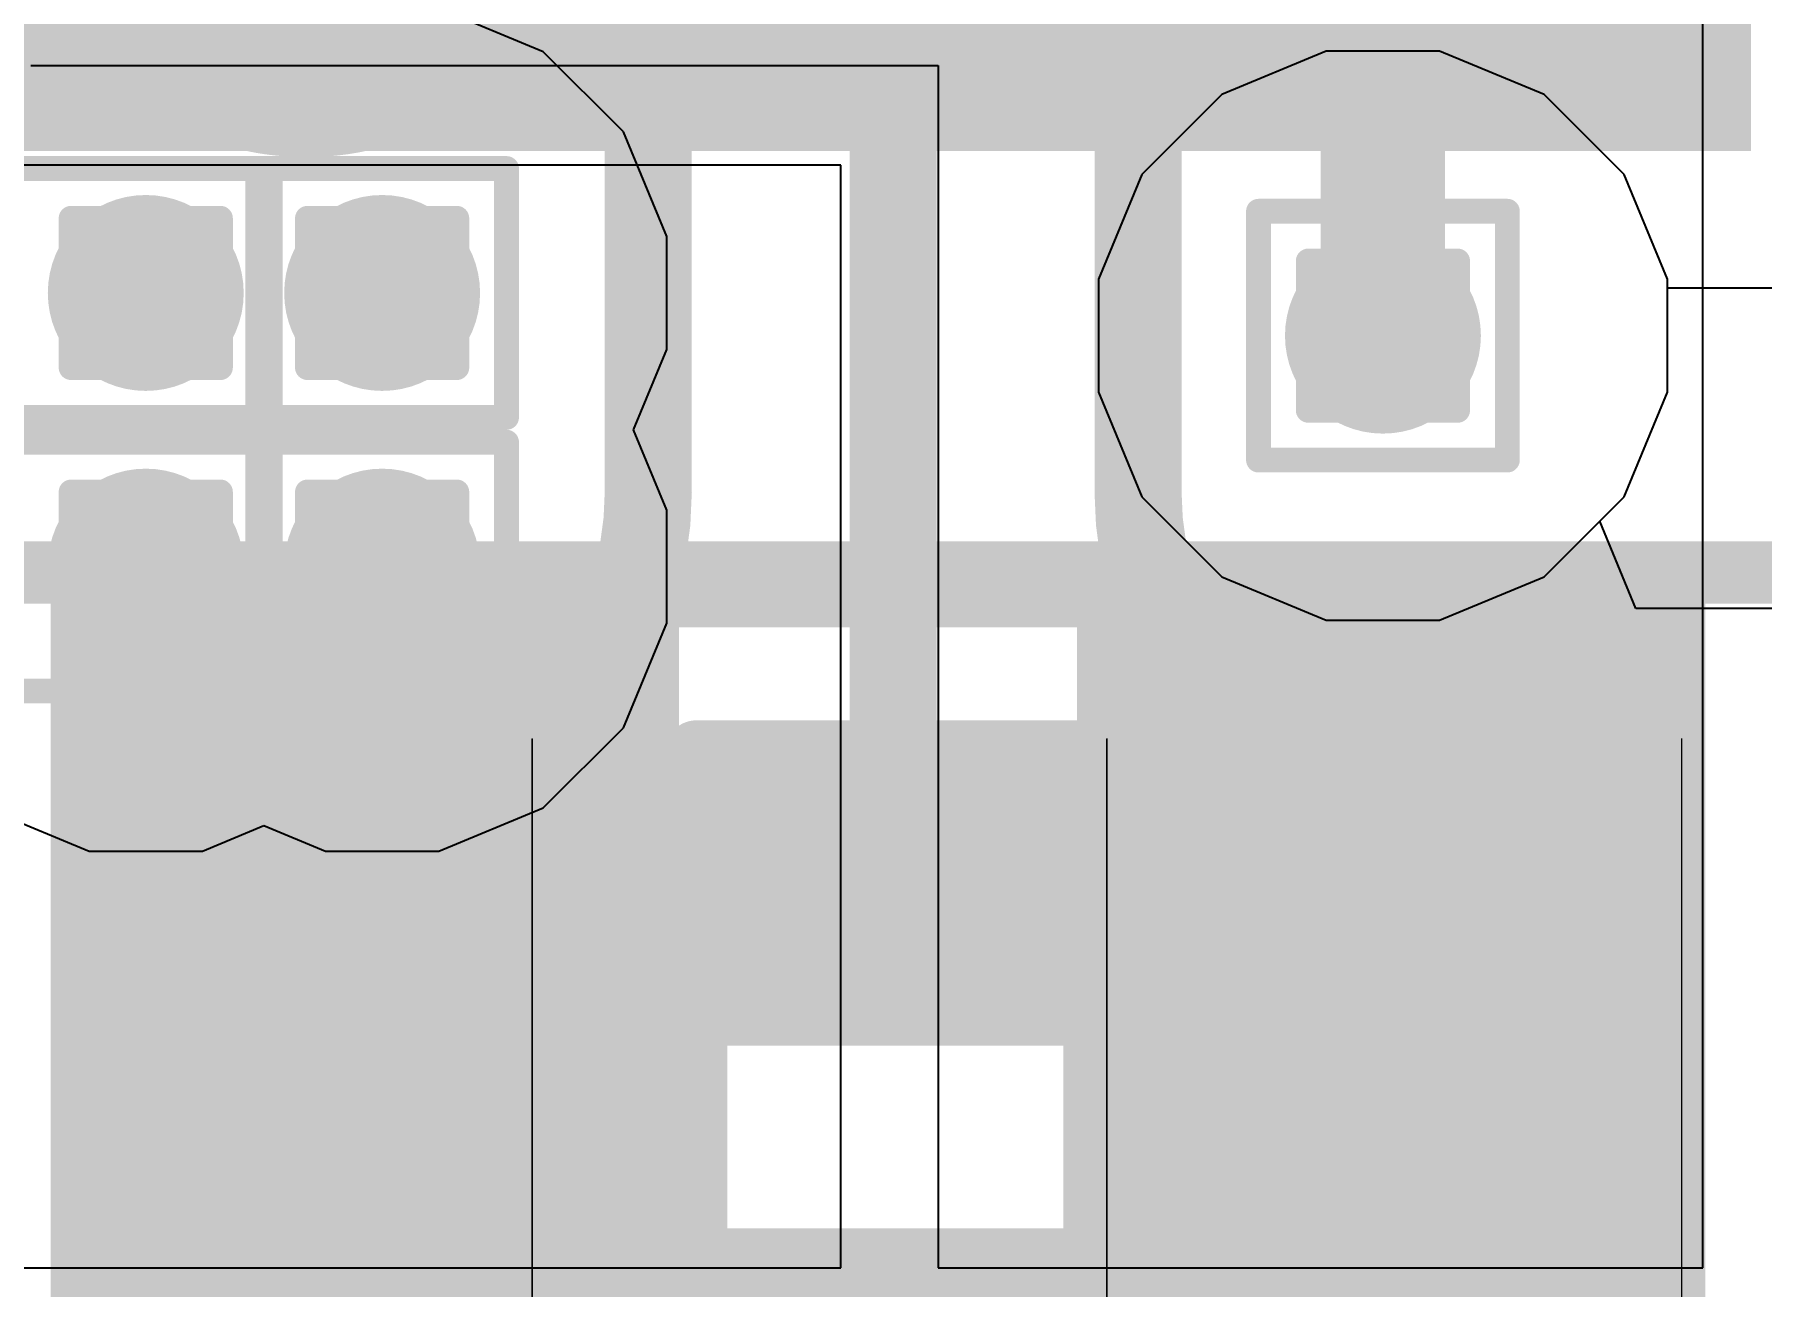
# Model space of a CAD drawing. Header units: inches. Extents: x -18 to 5357, y -8 to 5291.
# Drawn here: x 28.198 to 31.724, y 24.806 to 27.362 of the extents above; entities that cross this region are included whole.
import ezdxf

# ---------------------------------------------------------------- set-up
doc = ezdxf.new("R2010")
doc.units = ezdxf.units.IN
for name, color, linetype in [('Bottom Layer', 5, 'Continuous'), ('Bottom Overlay', 54, 'Continuous'), ('Bottom Paste', 16, 'Continuous'), ('Bottom Solder', 6, 'Continuous'), ('Drill Drawing', 1, 'Continuous'), ('Ground', 16, 'Continuous'), ('Power', 76, 'Continuous'), ('Top Layer', 1, 'Continuous'), ('Top Overlay', 2, 'Continuous'), ('Top Paste', 8, 'Continuous'), ('Top Solder', 216, 'Continuous'), ('Via Holes', 16, 'Continuous')]:
    doc.layers.add(name, color=color, linetype=linetype)
doc.styles.add('Arial', font='', dxfattribs={"height": 0.2})
doc.styles.get('Arial').set_extended_font_data('Arial')

# ---------------------------------------------------------------- blocks, each defined once
blk = doc.blocks.new('48_UFQFPN_7_7__20')
at = {"layer": 'Top Layer'}
for points in [[(-3.6, 0.4), (-3.05, 0.4), (-3.05, 0.1), (-3.6, 0.1)], [(-3.6, -0.1), (-3.05, -0.1), (-3.05, -0.4), (-3.6, -0.4)], [(-3.6, -0.6), (-3.05, -0.6), (-3.05, -0.9), (-3.6, -0.9)], [(-3.6, -1.1), (-3.05, -1.1), (-3.05, -1.4), (-3.6, -1.4)], [(-3.6, -1.6), (-3.05, -1.6), (-3.05, -1.9), (-3.6, -1.9)], [(-3.6, -2.1), (-3.05, -2.1), (-3.05, -2.4), (-3.6, -2.4)], [(-3.6, -2.6), (-3.05, -2.6), (-3.05, -2.9), (-3.6, -2.9)]]:
    blk.add_hatch(color=1, dxfattribs=at).paths.add_polyline_path(points)
at = {"layer": 'Top Paste'}
for points in [[(-3.6, 0.4), (-3.05, 0.4), (-3.05, 0.1), (-3.6, 0.1)], [(-3.6, -0.1), (-3.05, -0.1), (-3.05, -0.4), (-3.6, -0.4)], [(-3.6, -0.6), (-3.05, -0.6), (-3.05, -0.9), (-3.6, -0.9)], [(-3.6, -1.1), (-3.05, -1.1), (-3.05, -1.4), (-3.6, -1.4)], [(-3.6, -1.6), (-3.05, -1.6), (-3.05, -1.9), (-3.6, -1.9)], [(-3.6, -2.1), (-3.05, -2.1), (-3.05, -2.4), (-3.6, -2.4)], [(-3.6, -2.6), (-3.05, -2.6), (-3.05, -2.9), (-3.6, -2.9)]]:
    blk.add_hatch(color=8, dxfattribs=at).paths.add_polyline_path(points)
at = {"layer": 'Top Solder'}
for points in [[(-3.7016, 1.0016), (-2.9484, 1.0016), (-2.9484, 0.4984), (-3.7016, 0.4984)], [(-3.7016, 0.5016), (-2.9484, 0.5016), (-2.9484, -0.0016), (-3.7016, -0.0016)], [(-3.7016, 0.0016), (-2.9484, 0.0016), (-2.9484, -0.5016), (-3.7016, -0.5016)], [(-3.7016, -0.4984), (-2.9484, -0.4984), (-2.9484, -1.0016), (-3.7016, -1.0016)], [(-3.7016, -0.9984), (-2.9484, -0.9984), (-2.9484, -1.5016), (-3.7016, -1.5016)], [(-3.7016, -1.4984), (-2.9484, -1.4984), (-2.9484, -2.0016), (-3.7016, -2.0016)], [(-3.7016, -1.9984), (-2.9484, -1.9984), (-2.9484, -2.5016), (-3.7016, -2.5016)], [(-3.7016, -2.4984), (-2.9484, -2.4984), (-2.9484, -3.0016), (-3.7016, -3.0016)]]:
    blk.add_hatch(color=216, dxfattribs=at).paths.add_polyline_path(points)
blk = doc.blocks.new('R___0805_B_47')
at = {"layer": 'Bottom Layer'}
for points in [[(-1.524, 0.635), (-0.508, 0.635), (-0.508, -0.635), (-1.524, -0.635)], [(0.508, 0.635), (1.524, 0.635), (1.524, -0.635), (0.508, -0.635)]]:
    blk.add_hatch(color=5, dxfattribs=at).paths.add_polyline_path(points)
at = {"layer": 'Bottom Paste'}
for points in [[(-1.524, 0.635), (-0.508, 0.635), (-0.508, -0.635), (-1.524, -0.635)], [(0.508, 0.635), (1.524, 0.635), (1.524, -0.635), (0.508, -0.635)]]:
    blk.add_hatch(color=16, dxfattribs=at).paths.add_polyline_path(points)
at = {"layer": 'Bottom Solder'}
for points in [[(-1.6256, 0.7366), (-0.4064, 0.7366), (-0.4064, -0.7366), (-1.6256, -0.7366)], [(0.4064, 0.7366), (1.6256, 0.7366), (1.6256, -0.7366), (0.4064, -0.7366)]]:
    blk.add_hatch(color=6, dxfattribs=at).paths.add_polyline_path(points)
at = {"layer": 'Bottom Overlay'}
for points in [[(-1.6256, -0.7366, 0.127, 0.127, 0), (-1.6256, 0.7366, 0.127, 0.127, 0)], [(-1.6256, 0.7366, 0.127, 0.127, 0), (1.6256, 0.7366, 0.127, 0.127, 0)], [(1.6256, -0.7366, 0.127, 0.127, 0), (1.6256, 0.7366, 0.127, 0.127, 0)], [(-1.6256, -0.7366, 0.127, 0.127, 0), (1.6256, -0.7366, 0.127, 0.127, 0)]]:
    blk.add_lwpolyline(points, format="xyseb", dxfattribs=at)
for points in [[(-1.6574, 0.7366, 0.0635, 0.0635, 1), (-1.5939, 0.7366, 0.0635, 0.0635, 1)], [(-1.6574, 0.7366, 0.0635, 0.0635, 1), (-1.5939, 0.7366, 0.0635, 0.0635, 1)], [(1.5938, 0.7366, 0.0635, 0.0635, 1), (1.6574, 0.7366, 0.0635, 0.0635, 1)], [(1.5938, 0.7366, 0.0635, 0.0635, 1), (1.6574, 0.7366, 0.0635, 0.0635, 1)], [(-1.6574, -0.7366, 0.0635, 0.0635, 1), (-1.5939, -0.7366, 0.0635, 0.0635, 1)], [(-1.6574, -0.7366, 0.0635, 0.0635, 1), (-1.5939, -0.7366, 0.0635, 0.0635, 1)], [(1.5938, -0.7366, 0.0635, 0.0635, 1), (1.6574, -0.7366, 0.0635, 0.0635, 1)], [(1.5938, -0.7366, 0.0635, 0.0635, 1), (1.6574, -0.7366, 0.0635, 0.0635, 1)]]:
    blk.add_lwpolyline(points, format="xyseb", close=True, dxfattribs=at)
blk = doc.blocks.new('R___0402_60')
at = {"layer": 'Top Layer'}
for points in [[(-0.6985, -0.3175), (-0.6985, 0.3175), (-0.2413, 0.3175), (-0.2413, -0.3175)], [(0.2413, -0.3175), (0.2413, 0.3175), (0.6985, 0.3175), (0.6985, -0.3175)]]:
    blk.add_hatch(color=1, dxfattribs=at).paths.add_polyline_path(points)
at = {"layer": 'Top Paste'}
for points in [[(-0.6985, -0.3175), (-0.6985, 0.3175), (-0.2413, 0.3175), (-0.2413, -0.3175)], [(0.2413, -0.3175), (0.2413, 0.3175), (0.6985, 0.3175), (0.6985, -0.3175)]]:
    blk.add_hatch(color=8, dxfattribs=at).paths.add_polyline_path(points)
at = {"layer": 'Top Solder'}
for points in [[(-0.7535, -0.3725), (-0.7535, 0.3725), (-0.1863, 0.3725), (-0.1863, -0.3725)], [(0.1863, -0.3725), (0.1863, 0.3725), (0.7535, 0.3725), (0.7535, -0.3725)]]:
    blk.add_hatch(color=216, dxfattribs=at).paths.add_polyline_path(points)
at = {"layer": 'Top Overlay'}
for points in [[(-0.7874, 0.4064, 0.127, 0.127, 0), (0.7874, 0.4064, 0.127, 0.127, 0)], [(-0.7874, 0.4064, 0.127, 0.127, 0), (-0.7874, -0.4064, 0.127, 0.127, 0)], [(0.7874, 0.4064, 0.127, 0.127, 0), (0.7874, -0.4064, 0.127, 0.127, 0)], [(-0.7874, -0.4064, 0.127, 0.127, 0), (0.7874, -0.4064, 0.127, 0.127, 0)], [(-0.8128, -0.4318, 0.00323, 0.00323, 0), (0.8128, -0.4318, 0.00323, 0.00323, 0)]]:
    blk.add_lwpolyline(points, format="xyseb", dxfattribs=at)
for points in [[(-0.8191, 0.4064, 0.0635, 0.0635, 1), (-0.7556, 0.4064, 0.0635, 0.0635, 1)], [(-0.8191, 0.4064, 0.0635, 0.0635, 1), (-0.7556, 0.4064, 0.0635, 0.0635, 1)], [(0.7556, 0.4064, 0.0635, 0.0635, 1), (0.8191, 0.4064, 0.0635, 0.0635, 1)], [(0.7556, 0.4064, 0.0635, 0.0635, 1), (0.8191, 0.4064, 0.0635, 0.0635, 1)], [(-0.8191, -0.4064, 0.0635, 0.0635, 1), (-0.7556, -0.4064, 0.0635, 0.0635, 1)], [(-0.8191, -0.4064, 0.0635, 0.0635, 1), (-0.7556, -0.4064, 0.0635, 0.0635, 1)], [(0.7556, -0.4064, 0.0635, 0.0635, 1), (0.8191, -0.4064, 0.0635, 0.0635, 1)], [(0.7556, -0.4064, 0.0635, 0.0635, 1), (0.8191, -0.4064, 0.0635, 0.0635, 1)], [(-0.8136, -0.4318, 0.00161, 0.00161, 1), (-0.812, -0.4318, 0.00161, 0.00161, 1)], [(0.812, -0.4318, 0.00161, 0.00161, 1), (0.8136, -0.4318, 0.00161, 0.00161, 1)]]:
    blk.add_lwpolyline(points, format="xyseb", close=True, dxfattribs=at)
blk = doc.blocks.new('R___0402_61')
at = {"layer": 'Top Layer'}
for points in [[(-0.6985, -0.3175), (-0.6985, 0.3175), (-0.2413, 0.3175), (-0.2413, -0.3175)], [(0.2413, -0.3175), (0.2413, 0.3175), (0.6985, 0.3175), (0.6985, -0.3175)]]:
    blk.add_hatch(color=1, dxfattribs=at).paths.add_polyline_path(points)
at = {"layer": 'Top Paste'}
for points in [[(-0.6985, -0.3175), (-0.6985, 0.3175), (-0.2413, 0.3175), (-0.2413, -0.3175)], [(0.2413, -0.3175), (0.2413, 0.3175), (0.6985, 0.3175), (0.6985, -0.3175)]]:
    blk.add_hatch(color=8, dxfattribs=at).paths.add_polyline_path(points)
at = {"layer": 'Top Solder'}
for points in [[(-0.7535, -0.3725), (-0.7535, 0.3725), (-0.1863, 0.3725), (-0.1863, -0.3725)], [(0.1863, -0.3725), (0.1863, 0.3725), (0.7535, 0.3725), (0.7535, -0.3725)]]:
    blk.add_hatch(color=216, dxfattribs=at).paths.add_polyline_path(points)
at = {"layer": 'Top Overlay'}
for points in [[(-0.7874, 0.4064, 0.127, 0.127, 0), (0.7874, 0.4064, 0.127, 0.127, 0)], [(-0.7874, 0.4064, 0.127, 0.127, 0), (-0.7874, -0.4064, 0.127, 0.127, 0)], [(0.7874, 0.4064, 0.127, 0.127, 0), (0.7874, -0.4064, 0.127, 0.127, 0)], [(-0.7874, -0.4064, 0.127, 0.127, 0), (0.7874, -0.4064, 0.127, 0.127, 0)], [(-0.8128, -0.4318, 0.00323, 0.00323, 0), (0.8128, -0.4318, 0.00323, 0.00323, 0)]]:
    blk.add_lwpolyline(points, format="xyseb", dxfattribs=at)
for points in [[(-0.8191, 0.4064, 0.0635, 0.0635, 1), (-0.7556, 0.4064, 0.0635, 0.0635, 1)], [(-0.8191, 0.4064, 0.0635, 0.0635, 1), (-0.7556, 0.4064, 0.0635, 0.0635, 1)], [(0.7556, 0.4064, 0.0635, 0.0635, 1), (0.8191, 0.4064, 0.0635, 0.0635, 1)], [(0.7556, 0.4064, 0.0635, 0.0635, 1), (0.8191, 0.4064, 0.0635, 0.0635, 1)], [(-0.8191, -0.4064, 0.0635, 0.0635, 1), (-0.7556, -0.4064, 0.0635, 0.0635, 1)], [(-0.8191, -0.4064, 0.0635, 0.0635, 1), (-0.7556, -0.4064, 0.0635, 0.0635, 1)], [(0.7556, -0.4064, 0.0635, 0.0635, 1), (0.8191, -0.4064, 0.0635, 0.0635, 1)], [(0.7556, -0.4064, 0.0635, 0.0635, 1), (0.8191, -0.4064, 0.0635, 0.0635, 1)], [(-0.8136, -0.4318, 0.00161, 0.00161, 1), (-0.812, -0.4318, 0.00161, 0.00161, 1)], [(0.812, -0.4318, 0.00161, 0.00161, 1), (0.8136, -0.4318, 0.00161, 0.00161, 1)]]:
    blk.add_lwpolyline(points, format="xyseb", close=True, dxfattribs=at)
blk = doc.blocks.new('R___0402_62')
at = {"layer": 'Top Layer'}
for points in [[(-0.6985, -0.3175), (-0.6985, 0.3175), (-0.2413, 0.3175), (-0.2413, -0.3175)], [(0.2413, -0.3175), (0.2413, 0.3175), (0.6985, 0.3175), (0.6985, -0.3175)]]:
    blk.add_hatch(color=1, dxfattribs=at).paths.add_polyline_path(points)
at = {"layer": 'Top Paste'}
for points in [[(-0.6985, -0.3175), (-0.6985, 0.3175), (-0.2413, 0.3175), (-0.2413, -0.3175)], [(0.2413, -0.3175), (0.2413, 0.3175), (0.6985, 0.3175), (0.6985, -0.3175)]]:
    blk.add_hatch(color=8, dxfattribs=at).paths.add_polyline_path(points)
at = {"layer": 'Top Solder'}
for points in [[(-0.7535, -0.3725), (-0.7535, 0.3725), (-0.1863, 0.3725), (-0.1863, -0.3725)], [(0.1863, -0.3725), (0.1863, 0.3725), (0.7535, 0.3725), (0.7535, -0.3725)]]:
    blk.add_hatch(color=216, dxfattribs=at).paths.add_polyline_path(points)
at = {"layer": 'Top Overlay'}
for points in [[(-0.7874, 0.4064, 0.127, 0.127, 0), (0.7874, 0.4064, 0.127, 0.127, 0)], [(-0.7874, 0.4064, 0.127, 0.127, 0), (-0.7874, -0.4064, 0.127, 0.127, 0)], [(0.7874, 0.4064, 0.127, 0.127, 0), (0.7874, -0.4064, 0.127, 0.127, 0)], [(-0.7874, -0.4064, 0.127, 0.127, 0), (0.7874, -0.4064, 0.127, 0.127, 0)], [(-0.8128, -0.4318, 0.00323, 0.00323, 0), (0.8128, -0.4318, 0.00323, 0.00323, 0)]]:
    blk.add_lwpolyline(points, format="xyseb", dxfattribs=at)
for points in [[(-0.8191, 0.4064, 0.0635, 0.0635, 1), (-0.7556, 0.4064, 0.0635, 0.0635, 1)], [(-0.8191, 0.4064, 0.0635, 0.0635, 1), (-0.7556, 0.4064, 0.0635, 0.0635, 1)], [(0.7556, 0.4064, 0.0635, 0.0635, 1), (0.8191, 0.4064, 0.0635, 0.0635, 1)], [(0.7556, 0.4064, 0.0635, 0.0635, 1), (0.8191, 0.4064, 0.0635, 0.0635, 1)], [(-0.8191, -0.4064, 0.0635, 0.0635, 1), (-0.7556, -0.4064, 0.0635, 0.0635, 1)], [(-0.8191, -0.4064, 0.0635, 0.0635, 1), (-0.7556, -0.4064, 0.0635, 0.0635, 1)], [(0.7556, -0.4064, 0.0635, 0.0635, 1), (0.8191, -0.4064, 0.0635, 0.0635, 1)], [(0.7556, -0.4064, 0.0635, 0.0635, 1), (0.8191, -0.4064, 0.0635, 0.0635, 1)], [(-0.8136, -0.4318, 0.00161, 0.00161, 1), (-0.812, -0.4318, 0.00161, 0.00161, 1)], [(0.812, -0.4318, 0.00161, 0.00161, 1), (0.8136, -0.4318, 0.00161, 0.00161, 1)]]:
    blk.add_lwpolyline(points, format="xyseb", close=True, dxfattribs=at)
blk = doc.blocks.new('C___0402_B_120')
at = {"layer": 'Bottom Layer'}
for points in [[(-0.2413, 0.3175), (-0.2413, -0.3175), (-0.6985, -0.3175), (-0.6985, 0.3175)], [(0.6985, 0.3175), (0.6985, -0.3175), (0.2413, -0.3175), (0.2413, 0.3175)]]:
    blk.add_hatch(color=5, dxfattribs=at).paths.add_polyline_path(points)
at = {"layer": 'Bottom Paste'}
for points in [[(-0.2413, 0.3175), (-0.2413, -0.3175), (-0.6985, -0.3175), (-0.6985, 0.3175)], [(0.6985, 0.3175), (0.6985, -0.3175), (0.2413, -0.3175), (0.2413, 0.3175)]]:
    blk.add_hatch(color=16, dxfattribs=at).paths.add_polyline_path(points)
at = {"layer": 'Bottom Solder'}
for points in [[(-0.1813, 0.3775), (-0.1813, -0.3775), (-0.7585, -0.3775), (-0.7585, 0.3775)], [(0.7585, 0.3775), (0.7585, -0.3775), (0.1813, -0.3775), (0.1813, 0.3775)]]:
    blk.add_hatch(color=6, dxfattribs=at).paths.add_polyline_path(points)
at = {"layer": 'Bottom Overlay'}
for points in [[(-0.7874, -0.4064, 0.127, 0.127, 0), (-0.7874, 0.4064, 0.127, 0.127, 0)], [(-0.7874, 0.4064, 0.127, 0.127, 0), (-0.2794, 0.4064, 0.127, 0.127, 0)], [(0.7874, 0.4064, 0.127, 0.127, 0), (0.2794, 0.4064, 0.127, 0.127, 0)], [(0.7874, -0.4064, 0.127, 0.127, 0), (0.7874, 0.4064, 0.127, 0.127, 0)], [(-0.2794, -0.4064, 0.127, 0.127, 0), (-0.7874, -0.4064, 0.127, 0.127, 0)], [(0.7874, -0.4064, 0.127, 0.127, 0), (0.2794, -0.4064, 0.127, 0.127, 0)]]:
    blk.add_lwpolyline(points, format="xyseb", dxfattribs=at)
for points in [[(-0.8191, 0.4064, 0.0635, 0.0635, 1), (-0.7556, 0.4064, 0.0635, 0.0635, 1)], [(-0.8191, 0.4064, 0.0635, 0.0635, 1), (-0.7556, 0.4064, 0.0635, 0.0635, 1)], [(-0.3112, 0.4064, 0.0635, 0.0635, 1), (-0.2477, 0.4064, 0.0635, 0.0635, 1)], [(0.2477, 0.4064, 0.0635, 0.0635, 1), (0.3111, 0.4064, 0.0635, 0.0635, 1)], [(0.7556, 0.4064, 0.0635, 0.0635, 1), (0.8191, 0.4064, 0.0635, 0.0635, 1)], [(0.7556, 0.4064, 0.0635, 0.0635, 1), (0.8191, 0.4064, 0.0635, 0.0635, 1)], [(-0.8191, -0.4064, 0.0635, 0.0635, 1), (-0.7556, -0.4064, 0.0635, 0.0635, 1)], [(-0.8191, -0.4064, 0.0635, 0.0635, 1), (-0.7556, -0.4064, 0.0635, 0.0635, 1)], [(-0.3112, -0.4064, 0.0635, 0.0635, 1), (-0.2477, -0.4064, 0.0635, 0.0635, 1)], [(0.2477, -0.4064, 0.0635, 0.0635, 1), (0.3111, -0.4064, 0.0635, 0.0635, 1)], [(0.7556, -0.4064, 0.0635, 0.0635, 1), (0.8191, -0.4064, 0.0635, 0.0635, 1)], [(0.7556, -0.4064, 0.0635, 0.0635, 1), (0.8191, -0.4064, 0.0635, 0.0635, 1)]]:
    blk.add_lwpolyline(points, format="xyseb", close=True, dxfattribs=at)
blk = doc.blocks.new('C___0402_B_124')
at = {"layer": 'Bottom Layer'}
for points in [[(-0.2413, 0.3175), (-0.2413, -0.3175), (-0.6985, -0.3175), (-0.6985, 0.3175)], [(0.6985, 0.3175), (0.6985, -0.3175), (0.2413, -0.3175), (0.2413, 0.3175)]]:
    blk.add_hatch(color=5, dxfattribs=at).paths.add_polyline_path(points)
at = {"layer": 'Bottom Paste'}
for points in [[(-0.2413, 0.3175), (-0.2413, -0.3175), (-0.6985, -0.3175), (-0.6985, 0.3175)], [(0.6985, 0.3175), (0.6985, -0.3175), (0.2413, -0.3175), (0.2413, 0.3175)]]:
    blk.add_hatch(color=16, dxfattribs=at).paths.add_polyline_path(points)
at = {"layer": 'Bottom Solder'}
for points in [[(-0.1813, 0.3775), (-0.1813, -0.3775), (-0.7585, -0.3775), (-0.7585, 0.3775)], [(0.7585, 0.3775), (0.7585, -0.3775), (0.1813, -0.3775), (0.1813, 0.3775)]]:
    blk.add_hatch(color=6, dxfattribs=at).paths.add_polyline_path(points)
at = {"layer": 'Bottom Overlay'}
for points in [[(-0.7874, -0.4064, 0.127, 0.127, 0), (-0.7874, 0.4064, 0.127, 0.127, 0)], [(-0.7874, 0.4064, 0.127, 0.127, 0), (-0.2794, 0.4064, 0.127, 0.127, 0)], [(0.7874, 0.4064, 0.127, 0.127, 0), (0.2794, 0.4064, 0.127, 0.127, 0)], [(0.7874, -0.4064, 0.127, 0.127, 0), (0.7874, 0.4064, 0.127, 0.127, 0)], [(-0.2794, -0.4064, 0.127, 0.127, 0), (-0.7874, -0.4064, 0.127, 0.127, 0)], [(0.7874, -0.4064, 0.127, 0.127, 0), (0.2794, -0.4064, 0.127, 0.127, 0)]]:
    blk.add_lwpolyline(points, format="xyseb", dxfattribs=at)
for points in [[(-0.8191, 0.4064, 0.0635, 0.0635, 1), (-0.7556, 0.4064, 0.0635, 0.0635, 1)], [(-0.8191, 0.4064, 0.0635, 0.0635, 1), (-0.7556, 0.4064, 0.0635, 0.0635, 1)], [(-0.3111, 0.4064, 0.0635, 0.0635, 1), (-0.2477, 0.4064, 0.0635, 0.0635, 1)], [(0.2477, 0.4064, 0.0635, 0.0635, 1), (0.3111, 0.4064, 0.0635, 0.0635, 1)], [(0.7556, 0.4064, 0.0635, 0.0635, 1), (0.8191, 0.4064, 0.0635, 0.0635, 1)], [(0.7556, 0.4064, 0.0635, 0.0635, 1), (0.8191, 0.4064, 0.0635, 0.0635, 1)], [(-0.8191, -0.4064, 0.0635, 0.0635, 1), (-0.7556, -0.4064, 0.0635, 0.0635, 1)], [(-0.8191, -0.4064, 0.0635, 0.0635, 1), (-0.7556, -0.4064, 0.0635, 0.0635, 1)], [(-0.3111, -0.4064, 0.0635, 0.0635, 1), (-0.2477, -0.4064, 0.0635, 0.0635, 1)], [(0.2477, -0.4064, 0.0635, 0.0635, 1), (0.3111, -0.4064, 0.0635, 0.0635, 1)], [(0.7556, -0.4064, 0.0635, 0.0635, 1), (0.8191, -0.4064, 0.0635, 0.0635, 1)], [(0.7556, -0.4064, 0.0635, 0.0635, 1), (0.8191, -0.4064, 0.0635, 0.0635, 1)]]:
    blk.add_lwpolyline(points, format="xyseb", close=True, dxfattribs=at)

msp = doc.modelspace()

# ---------------------------------------------------------------- hatches: boundary and pattern name
at = {"layer": 'Bottom Layer'}
h = msp.add_hatch(color=5, dxfattribs=at)
edge = h.paths.add_edge_path()
edge.add_arc((28.4248, 26.8345), 0.2, 0, 360)
h = msp.add_hatch(color=5, dxfattribs=at)
edge = h.paths.add_edge_path()
edge.add_arc((28.9074, 26.8345), 0.2, 0, 360)
h = msp.add_hatch(color=5, dxfattribs=at)
edge = h.paths.add_edge_path()
edge.add_arc((30.9508, 26.7473), 0.2, 0, 360)
h = msp.add_hatch(color=5, dxfattribs=at)
edge = h.paths.add_edge_path()
edge.add_arc((28.4248, 26.2757), 0.2, 0, 360)
h = msp.add_hatch(color=5, dxfattribs=at)
edge = h.paths.add_edge_path()
edge.add_arc((28.9074, 26.2757), 0.2, 0, 360)
at = {"layer": 'Ground'}
h = msp.add_hatch(color=16, dxfattribs=at)
edge = h.paths.add_edge_path()
edge.add_arc((28.4248, 26.8345), 0.2, 0, 360)
h = msp.add_hatch(color=16, dxfattribs=at)
edge = h.paths.add_edge_path()
edge.add_arc((28.9074, 26.8345), 0.2, 0, 360)
h = msp.add_hatch(color=16, dxfattribs=at)
edge = h.paths.add_edge_path()
edge.add_arc((30.9508, 26.7473), 0.2, 0, 360)
h = msp.add_hatch(color=16, dxfattribs=at)
edge = h.paths.add_edge_path()
edge.add_arc((28.4248, 26.2757), 0.2, 0, 360)
h = msp.add_hatch(color=16, dxfattribs=at)
edge = h.paths.add_edge_path()
edge.add_arc((28.9074, 26.2757), 0.2, 0, 360)
at = {"layer": 'Power'}
h = msp.add_hatch(color=76, dxfattribs=at)
edge = h.paths.add_edge_path()
edge.add_arc((28.4248, 26.8345), 0.2, 0, 360)
h = msp.add_hatch(color=76, dxfattribs=at)
edge = h.paths.add_edge_path()
edge.add_arc((28.9074, 26.8345), 0.2, 0, 360)
h = msp.add_hatch(color=76, dxfattribs=at)
edge = h.paths.add_edge_path()
edge.add_arc((30.9508, 26.7473), 0.2, 0, 360)
h = msp.add_hatch(color=76, dxfattribs=at)
edge = h.paths.add_edge_path()
edge.add_arc((28.4248, 26.2757), 0.2, 0, 360)
h = msp.add_hatch(color=76, dxfattribs=at)
edge = h.paths.add_edge_path()
edge.add_arc((28.9074, 26.2757), 0.2, 0, 360)
at = {"layer": 'Top Layer'}
h = msp.add_hatch(color=1, dxfattribs=at)
edge = h.paths.add_edge_path()
edge.add_arc((28.4248, 26.8345), 0.2, 0, 360)
h = msp.add_hatch(color=1, dxfattribs=at)
edge = h.paths.add_edge_path()
edge.add_arc((28.9074, 26.8345), 0.2, 0, 360)
h = msp.add_hatch(color=1, dxfattribs=at)
edge = h.paths.add_edge_path()
edge.add_arc((30.9508, 26.7473), 0.2, 0, 360)
h = msp.add_hatch(color=1, dxfattribs=at)
edge = h.paths.add_edge_path()
edge.add_arc((28.4248, 26.2757), 0.2, 0, 360)
h = msp.add_hatch(color=1, dxfattribs=at)
edge = h.paths.add_edge_path()
edge.add_arc((28.9074, 26.2757), 0.2, 0, 360)
at = {"layer": 'Via Holes'}
h = msp.add_hatch(color=7, dxfattribs=at)
edge = h.paths.add_edge_path()
edge.add_arc((28.4248, 26.8345), 0.1, 0, 360)
h = msp.add_hatch(color=7, dxfattribs=at)
edge = h.paths.add_edge_path()
edge.add_arc((28.9074, 26.8345), 0.1, 0, 360)
h = msp.add_hatch(color=7, dxfattribs=at)
edge = h.paths.add_edge_path()
edge.add_arc((30.9508, 26.7473), 0.1, 0, 360)
h = msp.add_hatch(color=7, dxfattribs=at)
edge = h.paths.add_edge_path()
edge.add_arc((28.4248, 26.2757), 0.1, 0, 360)
h = msp.add_hatch(color=7, dxfattribs=at)
edge = h.paths.add_edge_path()
edge.add_arc((28.9074, 26.2757), 0.1, 0, 360)

# ---------------------------------------------------------------- linework, layer by layer
at = {"layer": 'Bottom Layer'}
for p, q in [((31.6037, 24.8436), (31.6037, 28.0031)), ((28.19, 27.2986), (28.263, 27.2986)), ((28.263, 27.2986), (28.263, 27.2986)), ((28.263, 27.2986), (30.0427, 27.2986)), ((30.0427, 27.2986), (30.0427, 24.8436)), ((29.8438, 27.0955), (26.6541, 27.0955)), ((29.8438, 24.8436), (29.8438, 27.0955)), ((26.6541, 24.8436), (29.8438, 24.8436)), ((30.0427, 24.8436), (31.6037, 24.8436))]:
    msp.add_line(p, q, dxfattribs=at)
at = {"layer": 'Drill Drawing'}
for points in [[(28.1708, 27.0885, 0.0508, 0.0508, 0), (28.6788, 27.0885, 0.0508, 0.0508, 0)], [(28.6534, 27.0885, 0.0508, 0.0508, 0), (29.1614, 27.0885, 0.0508, 0.0508, 0)], [(28.6534, 26.5805, 0.0508, 0.0508, 0), (28.6534, 27.0885, 0.0508, 0.0508, 0)], [(28.6788, 26.5805, 0.0508, 0.0508, 0), (28.6788, 27.0885, 0.0508, 0.0508, 0)], [(29.1614, 26.5805, 0.0508, 0.0508, 0), (29.1614, 27.0885, 0.0508, 0.0508, 0)], [(28.2724, 26.9869, 0.0508, 0.0508, 0), (28.5772, 26.9869, 0.0508, 0.0508, 0)], [(28.2724, 26.6821, 0.0508, 0.0508, 0), (28.2724, 26.9869, 0.0508, 0.0508, 0)], [(28.5772, 26.6821, 0.0508, 0.0508, 0), (28.5772, 26.9869, 0.0508, 0.0508, 0)], [(28.755, 26.9869, 0.0508, 0.0508, 0), (29.0598, 26.9869, 0.0508, 0.0508, 0)], [(28.755, 26.6821, 0.0508, 0.0508, 0), (28.755, 26.9869, 0.0508, 0.0508, 0)], [(29.0598, 26.6821, 0.0508, 0.0508, 0), (29.0598, 26.9869, 0.0508, 0.0508, 0)], [(30.6968, 27.0013, 0.0508, 0.0508, 0), (31.2048, 27.0013, 0.0508, 0.0508, 0)], [(30.6968, 26.4933, 0.0508, 0.0508, 0), (30.6968, 27.0013, 0.0508, 0.0508, 0)], [(31.2048, 26.4933, 0.0508, 0.0508, 0), (31.2048, 27.0013, 0.0508, 0.0508, 0)], [(30.7984, 26.8997, 0.0508, 0.0508, 0), (31.1032, 26.8997, 0.0508, 0.0508, 0)], [(30.7984, 26.5949, 0.0508, 0.0508, 0), (30.7984, 26.8997, 0.0508, 0.0508, 0)], [(31.1032, 26.5949, 0.0508, 0.0508, 0), (31.1032, 26.8997, 0.0508, 0.0508, 0)], [(28.2724, 26.6821, 0.0508, 0.0508, 0), (28.5772, 26.6821, 0.0508, 0.0508, 0)], [(28.755, 26.6821, 0.0508, 0.0508, 0), (29.0598, 26.6821, 0.0508, 0.0508, 0)], [(28.1708, 26.5805, 0.0508, 0.0508, 0), (28.6788, 26.5805, 0.0508, 0.0508, 0)], [(28.6534, 26.5805, 0.0508, 0.0508, 0), (29.1614, 26.5805, 0.0508, 0.0508, 0)], [(30.7984, 26.5949, 0.0508, 0.0508, 0), (31.1032, 26.5949, 0.0508, 0.0508, 0)], [(28.1708, 26.5297, 0.0508, 0.0508, 0), (28.6788, 26.5297, 0.0508, 0.0508, 0)], [(28.6534, 26.5297, 0.0508, 0.0508, 0), (29.1614, 26.5297, 0.0508, 0.0508, 0)], [(28.6534, 26.0217, 0.0508, 0.0508, 0), (28.6534, 26.5297, 0.0508, 0.0508, 0)], [(28.6788, 26.0217, 0.0508, 0.0508, 0), (28.6788, 26.5297, 0.0508, 0.0508, 0)], [(29.1614, 26.0217, 0.0508, 0.0508, 0), (29.1614, 26.5297, 0.0508, 0.0508, 0)], [(30.6968, 26.4933, 0.0508, 0.0508, 0), (31.2048, 26.4933, 0.0508, 0.0508, 0)], [(28.2724, 26.4281, 0.0508, 0.0508, 0), (28.5772, 26.4281, 0.0508, 0.0508, 0)], [(28.2724, 26.1233, 0.0508, 0.0508, 0), (28.2724, 26.4281, 0.0508, 0.0508, 0)], [(28.5772, 26.1233, 0.0508, 0.0508, 0), (28.5772, 26.4281, 0.0508, 0.0508, 0)], [(28.755, 26.4281, 0.0508, 0.0508, 0), (29.0598, 26.4281, 0.0508, 0.0508, 0)], [(28.755, 26.1233, 0.0508, 0.0508, 0), (28.755, 26.4281, 0.0508, 0.0508, 0)], [(29.0598, 26.1233, 0.0508, 0.0508, 0), (29.0598, 26.4281, 0.0508, 0.0508, 0)], [(28.2724, 26.1233, 0.0508, 0.0508, 0), (28.5772, 26.1233, 0.0508, 0.0508, 0)], [(28.755, 26.1233, 0.0508, 0.0508, 0), (29.0598, 26.1233, 0.0508, 0.0508, 0)], [(28.1708, 26.0217, 0.0508, 0.0508, 0), (28.6788, 26.0217, 0.0508, 0.0508, 0)], [(28.6534, 26.0217, 0.0508, 0.0508, 0), (29.1614, 26.0217, 0.0508, 0.0508, 0)]]:
    msp.add_lwpolyline(points, format="xyseb", dxfattribs=at)
for points in [[(28.6407, 27.0885, 0.0254, 0.0254, 1), (28.6661, 27.0885, 0.0254, 0.0254, 1)], [(28.6407, 27.0885, 0.0254, 0.0254, 1), (28.6661, 27.0885, 0.0254, 0.0254, 1)], [(28.6661, 27.0885, 0.0254, 0.0254, 1), (28.6915, 27.0885, 0.0254, 0.0254, 1)], [(28.6661, 27.0885, 0.0254, 0.0254, 1), (28.6915, 27.0885, 0.0254, 0.0254, 1)], [(29.1487, 27.0885, 0.0254, 0.0254, 1), (29.1741, 27.0885, 0.0254, 0.0254, 1)], [(29.1487, 27.0885, 0.0254, 0.0254, 1), (29.1741, 27.0885, 0.0254, 0.0254, 1)], [(28.2597, 26.9869, 0.0254, 0.0254, 1), (28.2851, 26.9869, 0.0254, 0.0254, 1)], [(28.2597, 26.9869, 0.0254, 0.0254, 1), (28.2851, 26.9869, 0.0254, 0.0254, 1)], [(28.5645, 26.9869, 0.0254, 0.0254, 1), (28.5899, 26.9869, 0.0254, 0.0254, 1)], [(28.5645, 26.9869, 0.0254, 0.0254, 1), (28.5899, 26.9869, 0.0254, 0.0254, 1)], [(28.7423, 26.9869, 0.0254, 0.0254, 1), (28.7677, 26.9869, 0.0254, 0.0254, 1)], [(28.7423, 26.9869, 0.0254, 0.0254, 1), (28.7677, 26.9869, 0.0254, 0.0254, 1)], [(29.0471, 26.9869, 0.0254, 0.0254, 1), (29.0725, 26.9869, 0.0254, 0.0254, 1)], [(29.0471, 26.9869, 0.0254, 0.0254, 1), (29.0725, 26.9869, 0.0254, 0.0254, 1)], [(30.6841, 27.0013, 0.0254, 0.0254, 1), (30.7095, 27.0013, 0.0254, 0.0254, 1)], [(30.6841, 27.0013, 0.0254, 0.0254, 1), (30.7095, 27.0013, 0.0254, 0.0254, 1)], [(31.1921, 27.0013, 0.0254, 0.0254, 1), (31.2175, 27.0013, 0.0254, 0.0254, 1)], [(31.1921, 27.0013, 0.0254, 0.0254, 1), (31.2175, 27.0013, 0.0254, 0.0254, 1)], [(30.7857, 26.8997, 0.0254, 0.0254, 1), (30.8111, 26.8997, 0.0254, 0.0254, 1)], [(30.7857, 26.8997, 0.0254, 0.0254, 1), (30.8111, 26.8997, 0.0254, 0.0254, 1)], [(31.0905, 26.8997, 0.0254, 0.0254, 1), (31.1159, 26.8997, 0.0254, 0.0254, 1)], [(31.0905, 26.8997, 0.0254, 0.0254, 1), (31.1159, 26.8997, 0.0254, 0.0254, 1)], [(28.2597, 26.6821, 0.0254, 0.0254, 1), (28.2851, 26.6821, 0.0254, 0.0254, 1)], [(28.2597, 26.6821, 0.0254, 0.0254, 1), (28.2851, 26.6821, 0.0254, 0.0254, 1)], [(28.5645, 26.6821, 0.0254, 0.0254, 1), (28.5899, 26.6821, 0.0254, 0.0254, 1)], [(28.5645, 26.6821, 0.0254, 0.0254, 1), (28.5899, 26.6821, 0.0254, 0.0254, 1)], [(28.7423, 26.6821, 0.0254, 0.0254, 1), (28.7677, 26.6821, 0.0254, 0.0254, 1)], [(28.7423, 26.6821, 0.0254, 0.0254, 1), (28.7677, 26.6821, 0.0254, 0.0254, 1)], [(29.0471, 26.6821, 0.0254, 0.0254, 1), (29.0725, 26.6821, 0.0254, 0.0254, 1)], [(29.0471, 26.6821, 0.0254, 0.0254, 1), (29.0725, 26.6821, 0.0254, 0.0254, 1)], [(28.6407, 26.5805, 0.0254, 0.0254, 1), (28.6661, 26.5805, 0.0254, 0.0254, 1)], [(28.6407, 26.5805, 0.0254, 0.0254, 1), (28.6661, 26.5805, 0.0254, 0.0254, 1)], [(28.6661, 26.5805, 0.0254, 0.0254, 1), (28.6915, 26.5805, 0.0254, 0.0254, 1)], [(28.6661, 26.5805, 0.0254, 0.0254, 1), (28.6915, 26.5805, 0.0254, 0.0254, 1)], [(29.1487, 26.5805, 0.0254, 0.0254, 1), (29.1741, 26.5805, 0.0254, 0.0254, 1)], [(29.1487, 26.5805, 0.0254, 0.0254, 1), (29.1741, 26.5805, 0.0254, 0.0254, 1)], [(30.7857, 26.5949, 0.0254, 0.0254, 1), (30.8111, 26.5949, 0.0254, 0.0254, 1)], [(30.7857, 26.5949, 0.0254, 0.0254, 1), (30.8111, 26.5949, 0.0254, 0.0254, 1)], [(31.0905, 26.5949, 0.0254, 0.0254, 1), (31.1159, 26.5949, 0.0254, 0.0254, 1)], [(31.0905, 26.5949, 0.0254, 0.0254, 1), (31.1159, 26.5949, 0.0254, 0.0254, 1)], [(28.6407, 26.5297, 0.0254, 0.0254, 1), (28.6661, 26.5297, 0.0254, 0.0254, 1)], [(28.6407, 26.5297, 0.0254, 0.0254, 1), (28.6661, 26.5297, 0.0254, 0.0254, 1)], [(28.6661, 26.5297, 0.0254, 0.0254, 1), (28.6915, 26.5297, 0.0254, 0.0254, 1)], [(28.6661, 26.5297, 0.0254, 0.0254, 1), (28.6915, 26.5297, 0.0254, 0.0254, 1)], [(29.1487, 26.5297, 0.0254, 0.0254, 1), (29.1741, 26.5297, 0.0254, 0.0254, 1)], [(29.1487, 26.5297, 0.0254, 0.0254, 1), (29.1741, 26.5297, 0.0254, 0.0254, 1)], [(30.6841, 26.4933, 0.0254, 0.0254, 1), (30.7095, 26.4933, 0.0254, 0.0254, 1)], [(30.6841, 26.4933, 0.0254, 0.0254, 1), (30.7095, 26.4933, 0.0254, 0.0254, 1)], [(31.1921, 26.4933, 0.0254, 0.0254, 1), (31.2175, 26.4933, 0.0254, 0.0254, 1)], [(31.1921, 26.4933, 0.0254, 0.0254, 1), (31.2175, 26.4933, 0.0254, 0.0254, 1)], [(28.2597, 26.4281, 0.0254, 0.0254, 1), (28.2851, 26.4281, 0.0254, 0.0254, 1)], [(28.2597, 26.4281, 0.0254, 0.0254, 1), (28.2851, 26.4281, 0.0254, 0.0254, 1)], [(28.5645, 26.4281, 0.0254, 0.0254, 1), (28.5899, 26.4281, 0.0254, 0.0254, 1)], [(28.5645, 26.4281, 0.0254, 0.0254, 1), (28.5899, 26.4281, 0.0254, 0.0254, 1)], [(28.7423, 26.4281, 0.0254, 0.0254, 1), (28.7677, 26.4281, 0.0254, 0.0254, 1)], [(28.7423, 26.4281, 0.0254, 0.0254, 1), (28.7677, 26.4281, 0.0254, 0.0254, 1)], [(29.0471, 26.4281, 0.0254, 0.0254, 1), (29.0725, 26.4281, 0.0254, 0.0254, 1)], [(29.0471, 26.4281, 0.0254, 0.0254, 1), (29.0725, 26.4281, 0.0254, 0.0254, 1)], [(28.2597, 26.1233, 0.0254, 0.0254, 1), (28.2851, 26.1233, 0.0254, 0.0254, 1)], [(28.2597, 26.1233, 0.0254, 0.0254, 1), (28.2851, 26.1233, 0.0254, 0.0254, 1)], [(28.5645, 26.1233, 0.0254, 0.0254, 1), (28.5899, 26.1233, 0.0254, 0.0254, 1)], [(28.5645, 26.1233, 0.0254, 0.0254, 1), (28.5899, 26.1233, 0.0254, 0.0254, 1)], [(28.7423, 26.1233, 0.0254, 0.0254, 1), (28.7677, 26.1233, 0.0254, 0.0254, 1)], [(28.7423, 26.1233, 0.0254, 0.0254, 1), (28.7677, 26.1233, 0.0254, 0.0254, 1)], [(29.0471, 26.1233, 0.0254, 0.0254, 1), (29.0725, 26.1233, 0.0254, 0.0254, 1)], [(29.0471, 26.1233, 0.0254, 0.0254, 1), (29.0725, 26.1233, 0.0254, 0.0254, 1)], [(28.6407, 26.0217, 0.0254, 0.0254, 1), (28.6661, 26.0217, 0.0254, 0.0254, 1)], [(28.6407, 26.0217, 0.0254, 0.0254, 1), (28.6661, 26.0217, 0.0254, 0.0254, 1)], [(28.6661, 26.0217, 0.0254, 0.0254, 1), (28.6915, 26.0217, 0.0254, 0.0254, 1)], [(28.6661, 26.0217, 0.0254, 0.0254, 1), (28.6915, 26.0217, 0.0254, 0.0254, 1)], [(29.1487, 26.0217, 0.0254, 0.0254, 1), (29.1741, 26.0217, 0.0254, 0.0254, 1)], [(29.1487, 26.0217, 0.0254, 0.0254, 1), (29.1741, 26.0217, 0.0254, 0.0254, 1)]]:
    msp.add_lwpolyline(points, format="xyseb", close=True, dxfattribs=at)
at = {"layer": 'Ground'}
for p, q in [((29.2365, 27.3271), (29.0229, 27.4155)), ((29.3999, 27.1636), (29.2365, 27.3271)), ((30.8352, 27.3283), (30.6217, 27.2399)), ((31.0664, 27.3283), (30.8352, 27.3283)), ((31.2799, 27.2399), (31.0664, 27.3283)), ((30.6217, 27.2399), (30.4583, 27.0764)), ((31.4434, 27.0764), (31.2799, 27.2399)), ((29.4884, 26.9501), (29.3999, 27.1636)), ((30.4583, 27.0764), (30.3698, 26.8629)), ((31.5318, 26.8629), (31.4434, 27.0764)), ((29.4884, 26.719), (29.4884, 26.9501)), ((30.3698, 26.8629), (30.3698, 26.6318)), ((31.5318, 26.6318), (31.5318, 26.8629)), ((29.4205, 26.5551), (29.4884, 26.719)), ((30.3698, 26.6318), (30.4583, 26.4182)), ((31.4434, 26.4182), (31.5318, 26.6318)), ((29.4884, 26.3913), (29.4205, 26.5551)), ((30.4583, 26.4182), (30.6217, 26.2548)), ((31.2799, 26.2548), (31.4434, 26.4182)), ((29.4884, 26.1602), (29.4884, 26.3913)), ((30.6217, 26.2548), (30.8352, 26.1663)), ((31.0664, 26.1663), (31.2799, 26.2548)), ((30.8352, 26.1663), (31.0664, 26.1663)), ((29.3999, 25.9466), (29.4884, 26.1602)), ((29.2365, 25.7832), (29.3999, 25.9466)), ((28.0957, 25.7832), (28.3092, 25.6947)), ((29.0229, 25.6947), (29.2365, 25.7832)), ((28.5403, 25.6947), (28.6661, 25.7468)), ((28.6661, 25.7468), (28.7918, 25.6947)), ((28.3092, 25.6947), (28.5403, 25.6947)), ((28.7918, 25.6947), (29.0229, 25.6947))]:
    msp.add_line(p, q, dxfattribs=at)
at = {"layer": 'Power'}
for p, q in [((30.8352, 27.3283), (30.6217, 27.2399)), ((31.0664, 27.3283), (30.8352, 27.3283)), ((31.2799, 27.2399), (31.0664, 27.3283)), ((30.6217, 27.2399), (30.4583, 27.0764)), ((31.4434, 27.0764), (31.2799, 27.2399)), ((30.4583, 27.0764), (30.3698, 26.8629)), ((31.5318, 26.8629), (31.4434, 27.0764)), ((30.3698, 26.8629), (30.3698, 26.6318)), ((31.5318, 26.6318), (31.5318, 26.8629)), ((30.3698, 26.6318), (30.4583, 26.4182)), ((31.4434, 26.4182), (31.5318, 26.6318)), ((30.4583, 26.4182), (30.6217, 26.2548)), ((31.2799, 26.2548), (31.4434, 26.4182)), ((30.6217, 26.2548), (30.8352, 26.1663)), ((31.0664, 26.1663), (31.2799, 26.2548)), ((30.8352, 26.1663), (31.0664, 26.1663))]:
    msp.add_line(p, q, dxfattribs=at)
at = {"layer": 'Top Layer'}
for p, q in [((31.5318, 26.6318), (31.5318, 26.845)), ((31.5318, 26.845), (31.9818, 26.845)), ((31.4434, 26.4182), (31.5318, 26.6318)), ((31.3934, 26.3683), (31.4434, 26.4182)), ((31.4671, 26.1905), (31.3934, 26.3683)), ((31.8275, 26.1905), (31.4671, 26.1905))]:
    msp.add_line(p, q, dxfattribs=at)
for points in [[(30.9508, 26.7473, 0.254, 0.254, 0), (30.9508, 27.501, 0.254, 0.254, 0)], [(29.4508, 26.4276, 0.1778, 0.1778, 0), (29.4508, 27.501, 0.1778, 0.1778, 0)], [(29.9508, 25.7033, 0.1778, 0.1778, 0), (29.9508, 27.501, 0.1778, 0.1778, 0)], [(30.4508, 26.4276, 0.1778, 0.1778, 0), (30.4508, 27.501, 0.1778, 0.1778, 0)], [(29.4508, 26.4276, 0.1778, 0.1778, -0.204663), (29.2443, 25.9443, 0.1778, 0.1778, 0)], [(30.6573, 25.9443, 0.1778, 0.1778, -0.204663), (30.4508, 26.4276, 0.1778, 0.1778, 0)], [(29.0105, 25.7206, 0.1778, 0.1778, 0), (29.2443, 25.9443, 0.1778, 0.1778, 0)], [(30.6573, 25.9443, 0.1778, 0.1778, 0), (30.8911, 25.7206, 0.1778, 0.1778, 0)], [(28.7819, 25.5809, 0.1778, 0.1778, 0), (29.0105, 25.7206, 0.1778, 0.1778, 0)], [(29.9508, 25.7033, 0.1778, 0.1778, -0.414214), (29.8284, 25.5809, 0.1778, 0.1778, 0)], [(30.8911, 25.7206, 0.1778, 0.1778, 0), (31.1197, 25.5809, 0.1778, 0.1778, 0)]]:
    msp.add_lwpolyline(points, format="xyseb", dxfattribs=at)
for points in [[(30.8873, 26.7473, 0.127, 0.127, 1), (31.0143, 26.7473, 0.127, 0.127, 1)], [(29.4064, 26.4276, 0.0889, 0.0889, 1), (29.4953, 26.4276, 0.0889, 0.0889, 1)], [(29.4064, 26.4276, 0.0889, 0.0889, 1), (29.4953, 26.4276, 0.0889, 0.0889, 1)], [(30.4064, 26.4276, 0.0889, 0.0889, 1), (30.4953, 26.4276, 0.0889, 0.0889, 1)], [(30.4064, 26.4276, 0.0889, 0.0889, 1), (30.4953, 26.4276, 0.0889, 0.0889, 1)], [(29.1999, 25.9443, 0.0889, 0.0889, 1), (29.2888, 25.9443, 0.0889, 0.0889, 1)], [(29.1999, 25.9443, 0.0889, 0.0889, 1), (29.2888, 25.9443, 0.0889, 0.0889, 1)], [(30.6129, 25.9443, 0.0889, 0.0889, 1), (30.7018, 25.9443, 0.0889, 0.0889, 1)], [(30.6129, 25.9443, 0.0889, 0.0889, 1), (30.7018, 25.9443, 0.0889, 0.0889, 1)], [(28.966, 25.7206, 0.0889, 0.0889, 1), (29.0549, 25.7206, 0.0889, 0.0889, 1)], [(28.966, 25.7206, 0.0889, 0.0889, 1), (29.0549, 25.7206, 0.0889, 0.0889, 1)], [(29.9064, 25.7033, 0.0889, 0.0889, 1), (29.9953, 25.7033, 0.0889, 0.0889, 1)], [(29.9064, 25.7033, 0.0889, 0.0889, 1), (29.9953, 25.7033, 0.0889, 0.0889, 1)], [(30.8467, 25.7206, 0.0889, 0.0889, 1), (30.9356, 25.7206, 0.0889, 0.0889, 1)], [(30.8467, 25.7206, 0.0889, 0.0889, 1), (30.9356, 25.7206, 0.0889, 0.0889, 1)], [(28.7374, 25.5809, 0.0889, 0.0889, 1), (28.8263, 25.5809, 0.0889, 0.0889, 1)], [(29.784, 25.5809, 0.0889, 0.0889, 1), (29.8729, 25.5809, 0.0889, 0.0889, 1)], [(31.0753, 25.5809, 0.0889, 0.0889, 1), (31.1642, 25.5809, 0.0889, 0.0889, 1)]]:
    msp.add_lwpolyline(points, format="xyseb", close=True, dxfattribs=at)
at = {"layer": 'Top Overlay'}
msp.add_lwpolyline([(25.5616, 26.2636, 0.127, 0.127, 0), (31.8783, 26.2636, 0.127, 0.127, 0)], format="xyseb", dxfattribs=at)

# ---------------------------------------------------------------- block references
for name, p, rotation in [('48_UFQFPN_7_7__20', (28.7008, 30.826), 90), ('C___0402_B_120', (29.9532, 28.0278), 270), ('C___0402_B_124', (31.1032, 28.0278), 270), ('R___0402_62', (28.7819, 25.111), 90), ('R___0402_61', (29.9554, 25.111), 90), ('R___0402_60', (31.129, 25.111), 90)]:
    msp.add_blockref(name, p, dxfattribs=dict(rotation=rotation))
msp.add_blockref('R___0805_B_47', (29.92, 25.4786))

# ---------------------------------------------------------------- texts
at = {"layer": 'Bottom Overlay', "style": 'Arial', "text_generation_flag": 2}
msp.add_text('C22', height=0.762, rotation=270, dxfattribs=at).set_placement((28.3683, 27.058))

doc.saveas('drawing.dxf')
